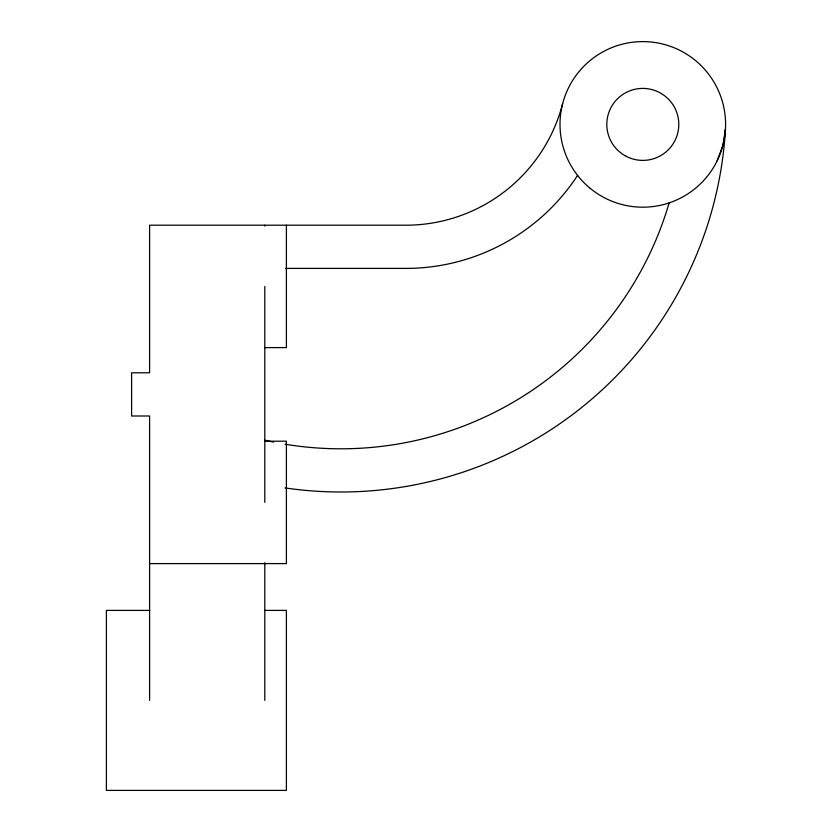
<?xml version="1.0" encoding="UTF-8"?>
<svg xmlns="http://www.w3.org/2000/svg" width="832" height="832" viewBox="0 0 832 832"><rect width="100%" height="100%" fill="white"/><g stroke="black" fill="none" stroke-linecap="round" stroke-linejoin="round"><path stroke-width="1.25" d="M717.194 160.753L722.894 145.402L725.462 129.22A385.195 385.195 0 0 1 285.012 487.916M285.49 268.403L405.777 268.403A205.202 205.202 0 0 0 577.574 175.406M264.805 347.599L286.395 347.599L286.395 225.202M264.805 441.199L286.395 441.199L286.395 563.597L149.604 563.597M149.604 610.397L106.402 610.397L106.402 790.4L286.395 790.4L286.395 610.397L264.805 610.397M264.805 225.202L264.805 226.127M264.805 286.395L264.805 502.403M264.805 562.671L264.805 700.398M149.604 700.398L149.604 416L131.602 416L131.602 372.798L149.604 372.798L149.604 225.202L405.777 225.202A162.001 162.001 0 0 0 562.63 103.698M669.136 202.904A342.004 342.004 0 0 1 285.043 444.205M273.603 442.104A342.004 342.004 0 0 1 264.805 440.222M589.576 187.824A82.805 82.805 0 0 0 724.339 138.778A82.805 82.805 0 0 0 614.484 46.592A82.805 82.805 0 0 0 589.576 187.824M624.801 155.574A36.005 36.005 0 0 0 678.798 124.405A36.005 36.005 0 0 0 624.801 93.226A36.005 36.005 0 0 0 624.801 155.574"/></g></svg>
